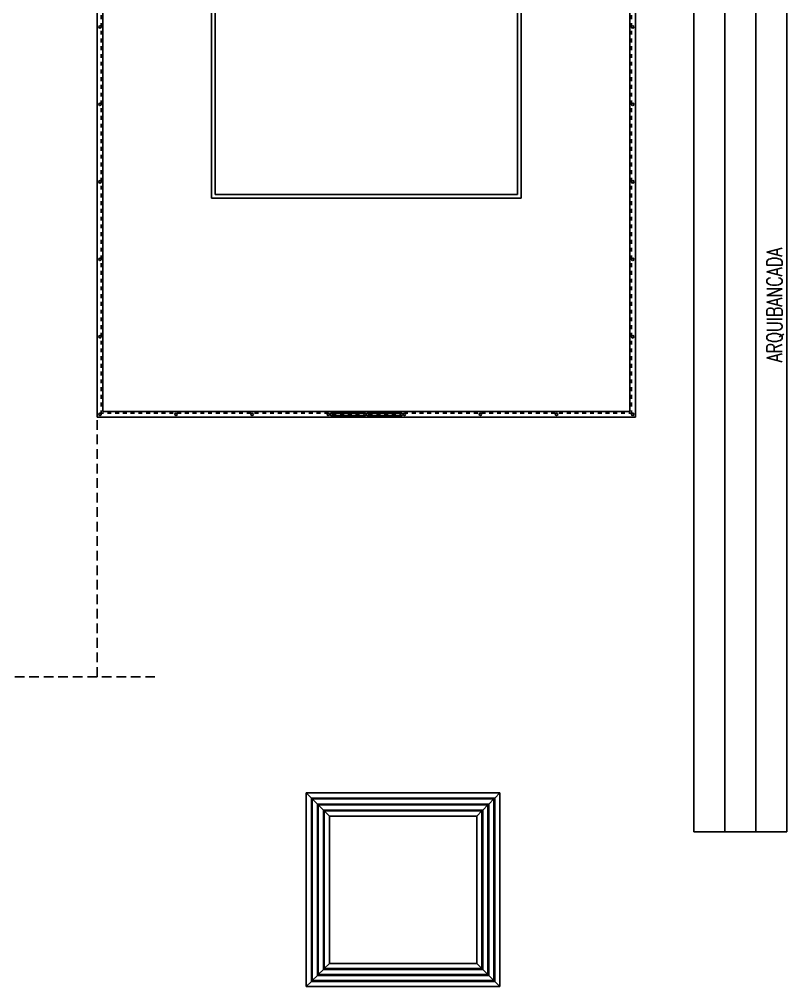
# Model space of a CAD drawing. Header units: millimetres. Extents: x 999 to 1260, y -38 to 225.
# Drawn here: x 1080.88 to 1100.68, y 69.26 to 94.23 of the extents above; entities that cross this region are included whole.
import ezdxf
from ezdxf.enums import TextEntityAlignment as Align

# ---------------------------------------------------------------- set-up
doc = ezdxf.new("R2010")
doc.units = ezdxf.units.MM
doc.linetypes.add('ARQ-MEPJ_BAS-PJ1-GERAL-R06$0$TT4', pattern=[0.1, 0.05, -0.05])
doc.linetypes.add('HIDDEN', pattern=[0.375, 0.25, -0.125])
doc.layers.add('I-ARQ', color=8, linetype='Continuous')
doc.layers.add('I-NORMO_ARQ', color=9, linetype='Continuous')
doc.styles.add('ROMANS', font='romans', dxfattribs={"oblique": 15})

# ---------------------------------------------------------------- blocks, each defined once
blk = doc.blocks.new('praça')
at = {"layer": 'I-ARQ', "linetype": 'HIDDEN'}
for p, q in [((1253.121, 14.899), (1253.121, 6.411)), ((1253.121, 7.899), (1259.821, 7.899))]:
    blk.add_line(p, q, dxfattribs=at)
at = {"layer": 'I-ARQ'}
for p, q in [((1259.821, 7.899), (1287.121, 7.899)), ((1259.821, -6.001), (1259.821, 7.899)), ((1259.821, -6.001), (1259.821, 7.899)), ((1259.821, 7.899), (1287.121, 7.899)), ((1259.971, -5.851), (1259.971, 7.749)), ((1259.971, 7.749), (1286.971, 7.749)), ((1259.971, 7.749), (1259.971, -5.851)), ((1286.971, 7.749), (1259.971, 7.749)), ((1281.471, 4.949), (1265.471, 4.949)), ((1265.471, 4.949), (1265.471, -3.051)), ((1281.371, 4.849), (1265.571, 4.849)), ((1265.571, 4.849), (1265.571, -2.951)), ((1259.865, 1.855), (1259.865, 0.981)), ((1259.927, 1.855), (1259.927, 0.981)), ((1259.865, 0.918), (1259.865, 0.044)), ((1259.927, 0.918), (1259.927, 0.044)), ((1265.571, -2.951), (1281.371, -2.951)), ((1265.471, -3.051), (1281.471, -3.051)), ((1259.971, -5.851), (1286.971, -5.851)), ((1259.971, -5.851), (1286.971, -5.851)), ((1259.821, -6.001), (1287.121, -6.001)), ((1287.121, -6.001), (1259.821, -6.001)), ((1249.121, -9.901), (1249.121, -7.501)), ((1249.121, -7.501), (1272.571, -7.501)), ((1249.121, -8.301), (1272.571, -8.301)), ((1249.121, -9.101), (1272.571, -9.101)), ((1249.121, -9.901), (1249.121, -9.901)), ((1249.121, -9.901), (1272.571, -9.901))]:
    blk.add_line(p, q, dxfattribs=at)
at = {"layer": 'I-ARQ', "linetype": 'ARQ-MEPJ_BAS-PJ1-GERAL-R06$0$TT4'}
for p, q in [((1259.896, 7.793), (1287.046, 7.793)), ((1259.927, 1.932), (1259.927, 7.824)), ((1259.896, 1.824), (1259.896, 1.012)), ((1259.896, 0.887), (1259.896, 0.075)), ((1259.927, -5.926), (1259.927, -0.058)), ((1259.896, -5.894), (1287.046, -5.894))]:
    blk.add_line(p, q, dxfattribs=at)
at = {"layer": 'I-ARQ', "ltscale": 10}
for p, q in [((1245.256, 2.364), (1245.121, 2.499)), ((1245.121, -2.501), (1245.121, 2.499)), ((1245.121, 2.499), (1250.121, 2.499)), ((1249.676, 2.499), (1249.811, 2.499)), ((1249.831, 2.499), (1249.966, 2.499)), ((1249.986, 2.364), (1250.121, 2.499)), ((1249.986, 2.499), (1250.121, 2.499)), ((1250.121, 2.499), (1250.121, 2.364)), ((1250.121, 2.499), (1250.121, -2.501)), ((1249.986, 2.364), (1245.256, 2.364)), ((1245.256, 2.364), (1245.256, -2.366)), ((1245.411, 2.209), (1245.276, 2.344)), ((1245.276, -2.346), (1245.276, 2.344)), ((1245.276, 2.344), (1249.966, 2.344)), ((1249.831, 2.209), (1249.966, 2.344)), ((1249.966, 2.344), (1249.966, -2.346)), ((1249.986, -2.366), (1249.986, 2.364)), ((1245.411, -2.036), (1245.411, 2.209)), ((1245.411, 2.209), (1249.656, 2.209)), ((1249.831, 2.209), (1245.411, 2.209)), ((1245.411, 2.209), (1245.411, -2.211)), ((1245.566, 2.054), (1245.431, 2.189)), ((1245.431, -2.191), (1245.431, 2.189)), ((1245.431, 2.189), (1249.811, 2.189)), ((1249.676, 2.054), (1245.566, 2.054)), ((1245.566, 2.054), (1245.566, -2.056)), ((1245.586, 2.034), (1245.721, 1.899)), ((1245.586, -2.036), (1245.586, 2.034)), ((1245.586, 2.034), (1249.656, 2.034)), ((1249.656, 2.034), (1245.586, 2.034)), ((1245.586, 2.034), (1245.586, -2.036)), ((1249.656, 2.034), (1249.521, 1.899)), ((1249.656, -2.036), (1249.656, 2.034)), ((1249.676, 2.054), (1249.811, 2.189)), ((1249.676, -2.056), (1249.676, 2.054)), ((1249.696, 2.209), (1249.831, 2.209)), ((1249.811, 2.189), (1249.811, -2.191)), ((1249.831, -2.211), (1249.831, 2.209)), ((1249.831, 2.209), (1249.831, -2.211)), ((1249.521, 1.899), (1245.721, 1.899)), ((1245.721, 1.899), (1245.721, -1.901)), ((1249.521, -1.901), (1249.521, 1.899)), ((1245.121, -2.036), (1245.121, -1.901)), ((1245.586, -2.036), (1245.721, -1.901)), ((1245.721, -1.901), (1249.521, -1.901)), ((1245.721, -1.901), (1245.721, -1.901)), ((1249.656, -2.036), (1249.521, -1.901)), ((1245.411, -2.211), (1245.276, -2.346)), ((1245.411, -2.211), (1249.831, -2.211)), ((1245.566, -2.056), (1245.431, -2.191)), ((1249.811, -2.191), (1245.431, -2.191)), ((1245.431, -2.191), (1245.431, -2.191)), ((1245.566, -2.056), (1249.676, -2.056)), ((1245.566, -2.056), (1245.566, -2.056)), ((1245.586, -2.036), (1249.656, -2.036)), ((1249.831, -2.211), (1245.586, -2.211)), ((1249.676, -2.056), (1249.811, -2.191)), ((1249.831, -2.211), (1249.966, -2.346)), ((1245.256, -2.366), (1245.121, -2.501)), ((1245.121, -2.501), (1245.121, -2.366)), ((1245.256, -2.366), (1249.986, -2.366)), ((1249.966, -2.346), (1245.276, -2.346)), ((1249.986, -2.366), (1250.121, -2.501)), ((1245.256, -2.501), (1245.121, -2.501)), ((1250.121, -2.501), (1245.121, -2.501))]:
    blk.add_line(p, q, dxfattribs=at)
at = {"layer": 'I-ARQ'}
for centre in [(1259.896, 7.824), (1261.896, 7.824), (1263.896, 7.824), (1265.896, 7.824), (1267.896, 7.824), (1269.896, 7.824), (1259.896, 5.86), (1259.896, 3.896), (1259.896, 1.932), (1259.896, 1.855), (1259.896, 0.981), (1259.896, 0.918), (1259.896, 0.044), (1259.896, -0.033), (1259.896, -1.997), (1259.896, -3.961), (1259.896, -5.926), (1261.896, -5.926), (1263.896, -5.926), (1265.896, -5.926), (1267.896, -5.926), (1269.896, -5.926)]:
    blk.add_circle(centre, 0.0312, dxfattribs=at)
at = {"layer": 'I-ARQ', "width": 1, "flags": 3}
blk.add_attdef('CODIGO', text='', height=0.024, rotation=360, dxfattribs=at).set_placement((1257.016, 34.844), align=Align.MIDDLE)
at = {"layer": 'I-ARQ', "text_generation_flag": 4, "width": 1, "flags": 3}
blk.add_attdef('CODIGO', text='', height=0.024, rotation=360, dxfattribs=at).set_placement((1258.871, 16.028), align=Align.MIDDLE)
at = {"layer": 'I-ARQ', "style": 'ROMANS', "width": 1}
blk.add_attdef('0.00', (1278.703, -45.867), '', height=0.36, dxfattribs=at)
at = {"layer": 'I-NORMO_ARQ', "style": 'ROMANS', "width": 0.75}
blk.add_text('ARQUIBANCADA', height=0.4, dxfattribs=at).set_placement((1262.714, -9.587), align=Align.MIDDLE_CENTER)

msp = doc.modelspace()

# ---------------------------------------------------------------- block references
at = {"layer": 'I-ARQ', "rotation": 90}
msp.add_blockref('praça', (1090.782, -1175.864), dxfattribs=at)

doc.saveas('drawing.dxf')
